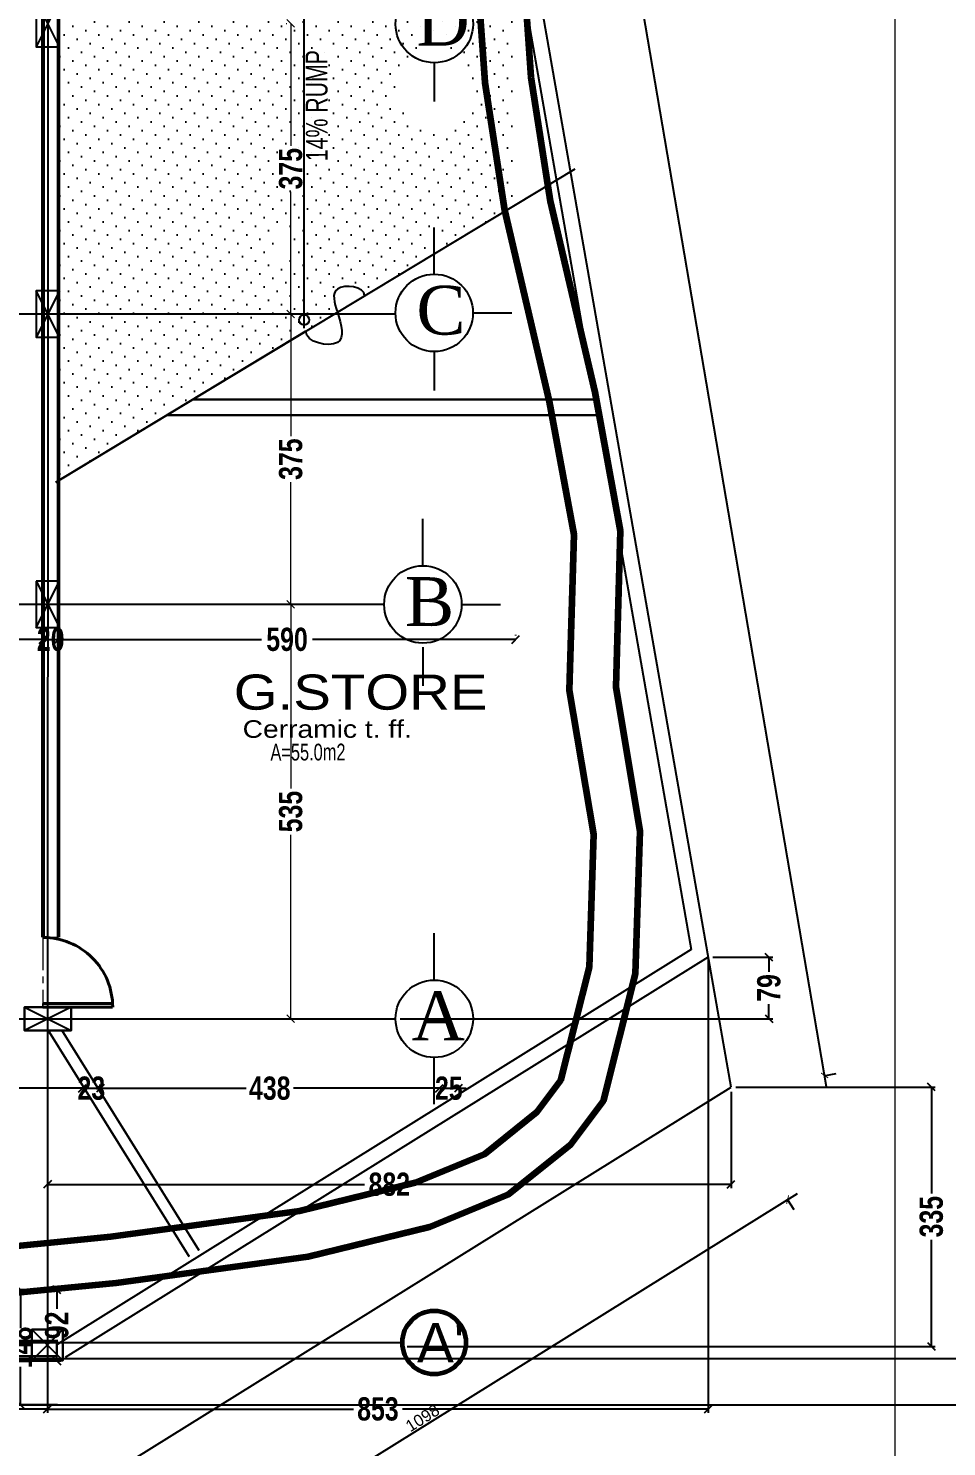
# Model space of a CAD drawing. Extents: x 250879 to 348495, y -51522 to -9360.
# Drawn here: x 337996 to 339181, y -46093 to -44262 of the extents above; entities that cross this region are included whole.
import ezdxf

# ---------------------------------------------------------------- set-up
doc = ezdxf.new("R2010")
doc.units = 0
doc.linetypes.add('CENTER', pattern=[50.8, 31.75, -6.35, 6.35, -6.35])
doc.layers.get('0').update_dxf_attribs({"linetype": 'CONTINUOUS'})
doc.layers.get('DEFPOINTS').update_dxf_attribs({"color": 9, "linetype": 'CONTINUOUS'})
for name, color, linetype, lineweight in [('A-Axis', 1, 'CENTER', 9), ('A-Door', 5, 'CONTINUOUS', 15), ('A-text finishing', 6, 'CONTINUOUS', 13), ('A-text function', 30, 'CONTINUOUS', 20), ('excavation border', 5, 'CONTINUOUS', 30), ('midium elevation', 4, 'CONTINUOUS', 60), ('SECTION-ar', 131, 'CONTINUOUS', 40), ('VIS', 8, 'CONTINUOUS', 18)]:
    doc.layers.add(name, color=color, linetype=linetype, lineweight=lineweight)
for name, color, linetype in [('AXIS', 1, 'CONTINUOUS'), ('COLUMN', 5, 'CONTINUOUS'), ('FURNITURE', 4, 'CONTINUOUS'), ('TEXT', 3, 'CONTINUOUS'), ('WALL', 7, 'CONTINUOUS')]:
    doc.layers.add(name, color=color, linetype=linetype)
doc.styles.add('ARIAL', font='BOD_CR.TTF', dxfattribs={"width": 1.2})
doc.styles.add('CITYBLUEPRINT', font='cityb___.ttf', dxfattribs={"width": 0.8})
doc.styles.get("Standard").update_dxf_attribs({"font": 'sanss___.ttf', "height": 15})
doc.styles.add('style2', font='romantic.ttf', dxfattribs={"height": 50})
doc.dimstyles.new('50', dxfattribs={"dimtxt": 30, "dimasz": 10, "dimexe": 5, "dimexo": 6, "dimgap": 5, "dimtad": 0, "dimdec": 0, "dimdsep": 46, "dimtxsty": 'CITYBLUEPRINT', "dimblk1": 'OBLIQUE', "dimblk2": 'OBLIQUE', "dimsah": 1, "dimcen": 0.05, "dimdle": 0.03, "dimclrd": 24, "dimclre": 22, "dimclrt": 30, "dimadec": 0, "dimazin": 0, "dimtfac": 1, "dimtdec": 0, "dimtix": 1, "dimtmove": 0, "dimatfit": 3, "dimldrblk": 'OBLIQUE', "dimfxl": 1, "dimtolj": 1, "dimtzin": 0, "dimarcsym": 0})
doc.dimstyles.new('STANDARD$0', dxfattribs={"dimscale": 0, "dimtxt": 12, "dimasz": 8, "dimexe": 15, "dimexo": 0.0625, "dimgap": 2, "dimtad": 1, "dimdec": 0, "dimzin": 0, "dimdsep": 46, "dimtxsty": 'Standard', "dimblk1": 'ARCHTICK', "dimblk2": 'ARCHTICK', "dimsah": 1, "dimcen": 0.09, "dimdle": 15, "dimclrd": 3, "dimclre": 3, "dimclrt": 3, "dimazin": 0, "dimtfac": 1, "dimtdec": 0, "dimtofl": 0, "dimtmove": 1, "dimatfit": 3, "dimldrblk": 'ARCHTICK', "dimfxl": 1.0455, "dimfxlon": 1, "dimtolj": 1, "dimtzin": 0, "dimarcsym": 0})

# ---------------------------------------------------------------- blocks, each defined once
blk = doc.blocks.new('_ARCHTICK')
at = {"color": 0, "linetype": 'ByBlock', "const_width": 0.15}
blk.add_lwpolyline([(-0.5, -0.5), (0.5, 0.5)], dxfattribs=at)
blk = doc.blocks.new('*D2174')
at = {"layer": 'DEFPOINTS', "color": 0, "linetype": 'Continuous', "transparency": 16777216}
for p in [(338489.2, -42483.6), (338355.8, -42506.4), (338889.9, -45637)]:
    blk.add_point(p, dxfattribs=at)
at = {"layer": 'WALL', "color": 3, "linetype": 'Continuous', "lineweight": -2, "transparency": 16777216}
for p, q in [((339025.8, -45629), (338486.7, -42468.8)), ((338488.2, -42483.8), (338504, -42481.1)), ((339022.3, -45614.4), (339038.1, -45611.7))]:
    blk.add_line(p, q, dxfattribs=at)
at = {"layer": 'WALL', "color": 3, "linetype": 'Continuous', "lineweight": -2, "transparency": 16777216, "xscale": 8, "yscale": 8, "zscale": 8}
for p, rotation in [((338489.2, -42483.6), 99.68081920432033), ((339023.3, -45614.2), 279.6808192043203)]:
    blk.add_blockref('_ARCHTICK', p, dxfattribs=dict(at, rotation=rotation))
at = {"layer": 'WALL', "color": 3, "linetype": 'Continuous', "transparency": 16777216, "insert": (338765.9, -44047.3), "char_height": 15, "attachment_point": 5, "rotation": 279.6808}
blk.add_mtext('\\A1;3176', dxfattribs=at)
blk = doc.blocks.new('*D2178')
at = {"layer": 'DEFPOINTS', "color": 0, "linetype": 'Continuous', "transparency": 16777216}
for p in [(338889.9, -45637), (338975.5, -45774.4), (337957.8, -46217.4)]:
    blk.add_point(p, dxfattribs=at)
at = {"layer": 'WALL', "color": 3, "linetype": 'Continuous', "lineweight": -2, "transparency": 16777216}
for p, q in [((338030.7, -46362.8), (338988.2, -45766.5)), ((338974.9, -45773.6), (338983.4, -45787.2)), ((338042.9, -46354), (338051.4, -46367.6))]:
    blk.add_line(p, q, dxfattribs=at)
at = {"layer": 'WALL', "color": 3, "linetype": 'Continuous', "lineweight": -2, "transparency": 16777216, "xscale": 8, "yscale": 8, "zscale": 8}
for p, rotation in [((338975.5, -45774.4), 31.91311431411651), ((338043.4, -46354.9), 211.9131143141165)]:
    blk.add_blockref('_ARCHTICK', p, dxfattribs=dict(at, rotation=rotation))
at = {"layer": 'WALL', "color": 3, "linetype": 'Continuous', "transparency": 16777216, "insert": (338504.3, -46056.4), "char_height": 15, "attachment_point": 5, "rotation": 31.9131}
blk.add_mtext('\\A1;1098', dxfattribs=at)
blk = doc.blocks.new('COLUMN')
at = {"layer": 'AXIS'}
for p, q in [((236924.7, -9644.3), (236984.7, -9674.3)), ((236984.7, -9644.3), (236924.7, -9674.3))]:
    blk.add_line(p, q, dxfattribs=at)
at = {"layer": 'COLUMN'}
blk.add_lwpolyline([(236924.7, -9644.3), (236984.7, -9644.3), (236984.7, -9674.3), (236924.7, -9674.3)], close=True, dxfattribs=at)
blk = doc.blocks.new('_Oblique')
at = {"color": 0, "lineweight": -2}
blk.add_line((-0.5, -0.5), (0.5, 0.5), dxfattribs=at)
blk = doc.blocks.new('*D2169')
at = {"layer": 'DEFPOINTS', "color": 0, "linetype": 'Continuous', "lineweight": 5, "transparency": 16777216}
for p in [(329436.7, -12603.7), (329436.7, -12978.7), (329436.7, -12978.7)]:
    blk.add_point(p, dxfattribs=at)
at = {"layer": 'VIS', "color": 22, "linetype": 'Continuous', "lineweight": -2, "transparency": 16777216}
for p, q in [((329430.7, -12603.7), (329431.7, -12603.7)), ((329430.7, -12978.7), (329431.7, -12978.7))]:
    blk.add_line(p, q, dxfattribs=at)
at = {"layer": 'VIS', "color": 24, "linetype": 'Continuous', "lineweight": -2, "transparency": 16777216}
for p, q in [((329436.7, -12603.6), (329436.7, -12761.5)), ((329436.7, -12978.7), (329436.7, -12820.9))]:
    blk.add_line(p, q, dxfattribs=at)
at = {"layer": 'VIS', "color": 24, "linetype": 'Continuous', "lineweight": -2, "transparency": 16777216, "xscale": 10, "yscale": 10, "zscale": 10}
for p, rotation in [((329436.7, -12603.7), 90), ((329436.7, -12978.7), 270)]:
    blk.add_blockref('_Oblique', p, dxfattribs=dict(at, rotation=rotation))
at = {"layer": 'VIS', "color": 30, "linetype": 'Continuous', "lineweight": 5, "transparency": 16777216, "insert": (329436.7, -12791.2), "char_height": 30, "attachment_point": 5, "rotation": 90, "style": 'CITYBLUEPRINT'}
blk.add_mtext('\\A1;375', dxfattribs=at)
blk = doc.blocks.new('*D2170')
at = {"layer": 'DEFPOINTS', "color": 0, "linetype": 'Continuous', "lineweight": 5, "transparency": 16777216}
for p in [(329436.7, -12978.7), (329436.7, -13353.7), (329436.7, -13353.7)]:
    blk.add_point(p, dxfattribs=at)
at = {"layer": 'VIS', "color": 22, "linetype": 'Continuous', "lineweight": -2, "transparency": 16777216}
for p, q in [((329430.7, -12978.7), (329431.7, -12978.7)), ((329442.7, -13353.7), (329441.7, -13353.7))]:
    blk.add_line(p, q, dxfattribs=at)
at = {"layer": 'VIS', "color": 24, "linetype": 'Continuous', "lineweight": -2, "transparency": 16777216}
for p, q in [((329436.7, -12978.6), (329436.7, -13136.5)), ((329436.7, -13353.7), (329436.7, -13195.9))]:
    blk.add_line(p, q, dxfattribs=at)
at = {"layer": 'VIS', "color": 24, "linetype": 'Continuous', "lineweight": -2, "transparency": 16777216, "xscale": 10, "yscale": 10, "zscale": 10}
for p, rotation in [((329436.7, -12978.7), 90), ((329436.7, -13353.7), 270)]:
    blk.add_blockref('_Oblique', p, dxfattribs=dict(at, rotation=rotation))
at = {"layer": 'VIS', "color": 30, "linetype": 'Continuous', "lineweight": 5, "transparency": 16777216, "insert": (329436.7, -13166.2), "char_height": 30, "attachment_point": 5, "rotation": 90, "style": 'CITYBLUEPRINT'}
blk.add_mtext('\\A1;375', dxfattribs=at)
blk = doc.blocks.new('*D2171')
at = {"layer": 'DEFPOINTS', "color": 0, "linetype": 'Continuous', "lineweight": 5, "transparency": 16777216}
for p in [(329436.7, -13353.7), (329436.7, -13888.5), (329436.7, -13888.5)]:
    blk.add_point(p, dxfattribs=at)
at = {"layer": 'VIS', "color": 24, "linetype": 'Continuous', "lineweight": -2, "transparency": 16777216}
for p, q in [((329436.7, -13353.7), (329436.7, -13591.2)), ((329436.7, -13888.6), (329436.7, -13651.1))]:
    blk.add_line(p, q, dxfattribs=at)
at = {"layer": 'VIS', "color": 22, "linetype": 'Continuous', "lineweight": -2, "transparency": 16777216}
for p, q in [((329442.7, -13353.7), (329441.7, -13353.7)), ((329442.7, -13888.5), (329441.7, -13888.5))]:
    blk.add_line(p, q, dxfattribs=at)
at = {"layer": 'VIS', "color": 24, "linetype": 'Continuous', "lineweight": -2, "transparency": 16777216, "xscale": 10, "yscale": 10, "zscale": 10}
for p, rotation in [((329436.7, -13353.7), 90), ((329436.7, -13888.5), 270)]:
    blk.add_blockref('_Oblique', p, dxfattribs=dict(at, rotation=rotation))
at = {"layer": 'VIS', "color": 30, "linetype": 'Continuous', "lineweight": 5, "transparency": 16777216, "insert": (329436.7, -13621.1), "char_height": 30, "attachment_point": 5, "rotation": 90, "style": 'CITYBLUEPRINT'}
blk.add_mtext('\\A1;535', dxfattribs=at)
blk = doc.blocks.new('D70')
at = {"layer": 'A-Axis'}
blk.add_line((307725.1, -30884.8), (307725.1, -30817.1), dxfattribs=at)
at = {"layer": 'A-Door'}
for p, q in [((307725.1, -30817.1), (307725.1, -30820.5)), ((307792.7, -30817.1), (307792.7, -30820.5))]:
    blk.add_line(p, q, dxfattribs=at)
at = {"layer": 'SECTION-ar', "ltscale": 20}
for p, q in [((307725.1, -30817.1), (307792.7, -30817.1)), ((307792.7, -30820.5), (307725.1, -30820.5))]:
    blk.add_line(p, q, dxfattribs=at)
at = {"layer": 'SECTION-ar', "ltscale": 20, "extrusion": (0, 0, -1)}
blk.add_ellipse((307725.1, -30817.1), major_axis=(-47.9, 47.9), ratio=1, start_param=2.356194, end_param=3.926991, dxfattribs=at)
blk = doc.blocks.new('*D2211')
at = {"layer": 'DEFPOINTS', "color": 0, "linetype": 'Continuous', "transparency": 16777216}
for p in [(337563.9, -45630.7), (338065.3, -45626.8), (338065.3, -45630.7)]:
    blk.add_point(p, dxfattribs=at)
at = {"layer": 'VIS', "color": 22, "linetype": 'Continuous', "lineweight": -2, "transparency": 16777216}
for p, q in [((337563.9, -45624.7), (337563.9, -45625.7)), ((338065.3, -45632.8), (338065.3, -45635.7))]:
    blk.add_line(p, q, dxfattribs=at)
at = {"layer": 'VIS', "color": 24, "linetype": 'Continuous', "lineweight": -2, "transparency": 16777216}
for p, q in [((337563.8, -45630.7), (337788.4, -45630.7)), ((338065.3, -45630.7), (337840.8, -45630.7))]:
    blk.add_line(p, q, dxfattribs=at)
at = {"layer": 'VIS', "color": 24, "linetype": 'Continuous', "lineweight": -2, "transparency": 16777216, "xscale": 10, "yscale": 10, "zscale": 10, "rotation": 180}
blk.add_blockref('_Oblique', (337563.9, -45630.7), dxfattribs=at)
at = {"layer": 'VIS', "color": 24, "linetype": 'Continuous', "lineweight": -2, "transparency": 16777216, "xscale": 10, "yscale": 10, "zscale": 10}
blk.add_blockref('_Oblique', (338065.3, -45630.7), dxfattribs=at)
at = {"layer": 'VIS', "color": 30, "linetype": 'Continuous', "lineweight": 5, "transparency": 16777216, "insert": (337814.6, -45630.7), "char_height": 30, "attachment_point": 5, "style": 'CITYBLUEPRINT'}
blk.add_mtext('\\A1;501', dxfattribs=at)
blk = doc.blocks.new('*D2212')
at = {"layer": 'DEFPOINTS', "color": 0, "linetype": 'Continuous', "transparency": 16777216}
for p in [(338065.3, -45626.8), (338088.3, -45630.7), (338088.3, -45635.4)]:
    blk.add_point(p, dxfattribs=at)
at = {"layer": 'VIS', "color": 24, "linetype": 'Continuous', "lineweight": -2, "transparency": 16777216}
for p, q in [((338065.3, -45630.7), (338055.3, -45630.7)), ((338065.3, -45630.7), (338088.3, -45630.7)), ((338088.3, -45630.7), (338098.3, -45630.7))]:
    blk.add_line(p, q, dxfattribs=at)
at = {"layer": 'VIS', "color": 22, "linetype": 'Continuous', "lineweight": -2, "transparency": 16777216}
for p, q in [((338065.3, -45632.8), (338065.3, -45635.7)), ((338088.3, -45629.4), (338088.3, -45625.7))]:
    blk.add_line(p, q, dxfattribs=at)
at = {"layer": 'VIS', "color": 24, "linetype": 'Continuous', "lineweight": -2, "transparency": 16777216, "xscale": 10, "yscale": 10, "zscale": 10}
blk.add_blockref('_Oblique', (338065.3, -45630.7), dxfattribs=at)
at = {"layer": 'VIS', "color": 24, "linetype": 'Continuous', "lineweight": -2, "transparency": 16777216, "xscale": 10, "yscale": 10, "zscale": 10, "rotation": 180}
blk.add_blockref('_Oblique', (338088.3, -45630.7), dxfattribs=at)
at = {"layer": 'VIS', "color": 30, "linetype": 'Continuous', "lineweight": 5, "transparency": 16777216, "insert": (338076.8, -45630.7), "char_height": 30, "attachment_point": 5, "style": 'CITYBLUEPRINT'}
blk.add_mtext('\\A1;23', dxfattribs=at)
blk = doc.blocks.new('*D2213')
at = {"layer": 'DEFPOINTS', "color": 0, "linetype": 'Continuous', "transparency": 16777216}
for p in [(338088.3, -45635.4), (338525.9, -45629.4), (338525.9, -45630.7)]:
    blk.add_point(p, dxfattribs=at)
at = {"layer": 'VIS', "color": 22, "linetype": 'Continuous', "lineweight": -2, "transparency": 16777216}
for p, q in [((338088.3, -45629.4), (338088.3, -45625.7)), ((338525.9, -45635.4), (338525.9, -45635.7))]:
    blk.add_line(p, q, dxfattribs=at)
at = {"layer": 'VIS', "color": 24, "linetype": 'Continuous', "lineweight": -2, "transparency": 16777216}
for p, q in [((338088.3, -45630.7), (338276.5, -45630.7)), ((338525.9, -45630.7), (338337.7, -45630.7))]:
    blk.add_line(p, q, dxfattribs=at)
at = {"layer": 'VIS', "color": 24, "linetype": 'Continuous', "lineweight": -2, "transparency": 16777216, "xscale": 10, "yscale": 10, "zscale": 10, "rotation": 180}
blk.add_blockref('_Oblique', (338088.3, -45630.7), dxfattribs=at)
at = {"layer": 'VIS', "color": 24, "linetype": 'Continuous', "lineweight": -2, "transparency": 16777216, "xscale": 10, "yscale": 10, "zscale": 10}
blk.add_blockref('_Oblique', (338525.9, -45630.7), dxfattribs=at)
at = {"layer": 'VIS', "color": 30, "linetype": 'Continuous', "lineweight": 5, "transparency": 16777216, "insert": (338307.1, -45630.7), "char_height": 30, "attachment_point": 5, "style": 'CITYBLUEPRINT'}
blk.add_mtext('\\A1;438', dxfattribs=at)
blk = doc.blocks.new('*D2214')
at = {"layer": 'DEFPOINTS', "color": 0, "linetype": 'Continuous', "transparency": 16777216}
for p in [(338525.9, -45629.4), (338550.4, -45630.7), (338550.4, -45631.8)]:
    blk.add_point(p, dxfattribs=at)
at = {"layer": 'VIS', "color": 24, "linetype": 'Continuous', "lineweight": -2, "transparency": 16777216}
for p, q in [((338525.9, -45630.7), (338515.9, -45630.7)), ((338525.9, -45630.7), (338550.4, -45630.7)), ((338550.4, -45630.7), (338560.4, -45630.7))]:
    blk.add_line(p, q, dxfattribs=at)
at = {"layer": 'VIS', "color": 22, "linetype": 'Continuous', "lineweight": -2, "transparency": 16777216}
for p, q in [((338525.9, -45635.4), (338525.9, -45635.7)), ((338550.4, -45625.8), (338550.4, -45625.7))]:
    blk.add_line(p, q, dxfattribs=at)
at = {"layer": 'VIS', "color": 24, "linetype": 'Continuous', "lineweight": -2, "transparency": 16777216, "xscale": 10, "yscale": 10, "zscale": 10}
blk.add_blockref('_Oblique', (338525.9, -45630.7), dxfattribs=at)
at = {"layer": 'VIS', "color": 24, "linetype": 'Continuous', "lineweight": -2, "transparency": 16777216, "xscale": 10, "yscale": 10, "zscale": 10, "rotation": 180}
blk.add_blockref('_Oblique', (338550.4, -45630.7), dxfattribs=at)
at = {"layer": 'VIS', "color": 30, "linetype": 'Continuous', "lineweight": 5, "transparency": 16777216, "insert": (338538.2, -45630.7), "char_height": 30, "attachment_point": 5, "style": 'CITYBLUEPRINT'}
blk.add_mtext('\\A1;25', dxfattribs=at)
blk = doc.blocks.new('*D2216')
at = {"layer": 'DEFPOINTS', "color": 0, "linetype": 'Continuous', "transparency": 16777216}
for p in [(336303.7, -45053.4), (338014.4, -45051.3), (338014.4, -45051.3)]:
    blk.add_point(p, dxfattribs=at)
at = {"layer": 'VIS', "color": 24, "linetype": 'Continuous', "lineweight": -2, "transparency": 16777216}
for p, q in [((336303.6, -45051.3), (337137.9, -45051.3)), ((338014.4, -45051.3), (337180.1, -45051.3))]:
    blk.add_line(p, q, dxfattribs=at)
at = {"layer": 'VIS', "color": 22, "linetype": 'Continuous', "lineweight": -2, "transparency": 16777216}
for p, q in [((336303.7, -45047.4), (336303.7, -45046.3)), ((338014.4, -45045.3), (338014.4, -45046.3))]:
    blk.add_line(p, q, dxfattribs=at)
at = {"layer": 'VIS', "color": 24, "linetype": 'Continuous', "lineweight": -2, "transparency": 16777216, "xscale": 10, "yscale": 10, "zscale": 10, "rotation": 180}
blk.add_blockref('_Oblique', (336303.7, -45051.3), dxfattribs=at)
at = {"layer": 'VIS', "color": 24, "linetype": 'Continuous', "lineweight": -2, "transparency": 16777216, "xscale": 10, "yscale": 10, "zscale": 10}
blk.add_blockref('_Oblique', (338014.4, -45051.3), dxfattribs=at)
at = {"layer": 'VIS', "color": 30, "linetype": 'Continuous', "lineweight": 5, "transparency": 16777216, "insert": (337159, -45051.3), "char_height": 30, "attachment_point": 5, "style": 'CITYBLUEPRINT'}
blk.add_mtext('\\A1;1711', dxfattribs=at)
blk = doc.blocks.new('*D2217')
at = {"layer": 'DEFPOINTS', "color": 0, "linetype": 'Continuous', "transparency": 16777216}
for p in [(338014.4, -45051.3), (338034.4, -45051.3), (338034.4, -45051.3)]:
    blk.add_point(p, dxfattribs=at)
at = {"layer": 'VIS', "color": 24, "linetype": 'Continuous', "lineweight": -2, "transparency": 16777216}
for p, q in [((338014.4, -45051.3), (338004.4, -45051.3)), ((338014.4, -45051.3), (338034.4, -45051.3)), ((338034.4, -45051.3), (338044.4, -45051.3))]:
    blk.add_line(p, q, dxfattribs=at)
at = {"layer": 'VIS', "color": 22, "linetype": 'Continuous', "lineweight": -2, "transparency": 16777216}
for p, q in [((338014.4, -45045.3), (338014.4, -45046.3)), ((338034.4, -45045.3), (338034.4, -45046.3))]:
    blk.add_line(p, q, dxfattribs=at)
at = {"layer": 'VIS', "color": 24, "linetype": 'Continuous', "lineweight": -2, "transparency": 16777216, "xscale": 10, "yscale": 10, "zscale": 10}
blk.add_blockref('_Oblique', (338014.4, -45051.3), dxfattribs=at)
at = {"layer": 'VIS', "color": 24, "linetype": 'Continuous', "lineweight": -2, "transparency": 16777216, "xscale": 10, "yscale": 10, "zscale": 10, "rotation": 180}
blk.add_blockref('_Oblique', (338034.4, -45051.3), dxfattribs=at)
at = {"layer": 'VIS', "color": 30, "linetype": 'Continuous', "lineweight": 5, "transparency": 16777216, "insert": (338024.4, -45051.3), "char_height": 30, "attachment_point": 5, "style": 'CITYBLUEPRINT'}
blk.add_mtext('\\A1;20', dxfattribs=at)
blk = doc.blocks.new('*D2218')
at = {"layer": 'DEFPOINTS', "color": 0, "linetype": 'Continuous', "transparency": 16777216}
for p in [(338034.4, -45051.3), (338624.4, -45051.3), (338624.4, -45051.3)]:
    blk.add_point(p, dxfattribs=at)
at = {"layer": 'VIS', "color": 24, "linetype": 'Continuous', "lineweight": -2, "transparency": 16777216}
for p, q in [((338034.3, -45051.3), (338296.5, -45051.3)), ((338624.4, -45051.3), (338362.2, -45051.3))]:
    blk.add_line(p, q, dxfattribs=at)
at = {"layer": 'VIS', "color": 22, "linetype": 'Continuous', "lineweight": -2, "transparency": 16777216}
for p, q in [((338034.4, -45045.3), (338034.4, -45046.3)), ((338624.4, -45045.3), (338624.4, -45046.3))]:
    blk.add_line(p, q, dxfattribs=at)
at = {"layer": 'VIS', "color": 24, "linetype": 'Continuous', "lineweight": -2, "transparency": 16777216, "xscale": 10, "yscale": 10, "zscale": 10, "rotation": 180}
blk.add_blockref('_Oblique', (338034.4, -45051.3), dxfattribs=at)
at = {"layer": 'VIS', "color": 24, "linetype": 'Continuous', "lineweight": -2, "transparency": 16777216, "xscale": 10, "yscale": 10, "zscale": 10}
blk.add_blockref('_Oblique', (338624.4, -45051.3), dxfattribs=at)
at = {"layer": 'VIS', "color": 30, "linetype": 'Continuous', "lineweight": 5, "transparency": 16777216, "insert": (338329.4, -45051.3), "char_height": 30, "attachment_point": 5, "style": 'CITYBLUEPRINT'}
blk.add_mtext('\\A1;590', dxfattribs=at)
blk = doc.blocks.new('*D2256')
at = {"layer": 'DEFPOINTS', "color": 0, "linetype": 'Continuous', "transparency": 16777216}
for p in [(338020.2, -45541.1), (338902.5, -45629.1), (338902.5, -45754.7)]:
    blk.add_point(p, dxfattribs=at)
at = {"layer": 'VIS', "color": 22, "linetype": 'Continuous', "lineweight": -2, "transparency": 16777216}
for p, q in [((338020.2, -45547.1), (338020.2, -45759.7)), ((338902.5, -45635.1), (338902.5, -45759.7))]:
    blk.add_line(p, q, dxfattribs=at)
at = {"layer": 'VIS', "color": 24, "linetype": 'Continuous', "lineweight": -2, "transparency": 16777216}
for p, q in [((338020.2, -45754.7), (338429.4, -45754.7)), ((338902.5, -45754.7), (338493.3, -45754.7))]:
    blk.add_line(p, q, dxfattribs=at)
at = {"layer": 'VIS', "color": 24, "linetype": 'Continuous', "lineweight": -2, "transparency": 16777216, "xscale": 10, "yscale": 10, "zscale": 10, "rotation": 180}
blk.add_blockref('_Oblique', (338020.2, -45754.7), dxfattribs=at)
at = {"layer": 'VIS', "color": 24, "linetype": 'Continuous', "lineweight": -2, "transparency": 16777216, "xscale": 10, "yscale": 10, "zscale": 10}
blk.add_blockref('_Oblique', (338902.5, -45754.7), dxfattribs=at)
at = {"layer": 'VIS', "color": 30, "linetype": 'Continuous', "lineweight": 5, "transparency": 16777216, "insert": (338461.4, -45754.7), "char_height": 30, "attachment_point": 5, "style": 'CITYBLUEPRINT'}
blk.add_mtext('\\A1;882', dxfattribs=at)
blk = doc.blocks.new('*D2257')
at = {"layer": 'DEFPOINTS', "color": 0, "linetype": 'Continuous', "transparency": 16777216}
for p in [(338873.1, -45461.5), (338469.5, -45540.9), (338951.4, -45540.9)]:
    blk.add_point(p, dxfattribs=at)
at = {"layer": 'VIS', "color": 22, "linetype": 'Continuous', "lineweight": -2, "transparency": 16777216}
for p, q in [((338879.1, -45461.5), (338956.4, -45461.5)), ((338475.5, -45540.9), (338956.4, -45540.9))]:
    blk.add_line(p, q, dxfattribs=at)
at = {"layer": 'VIS', "color": 24, "linetype": 'Continuous', "lineweight": -2, "transparency": 16777216}
for p, q in [((338951.4, -45461.4), (338951.4, -45480.3)), ((338951.4, -45540.9), (338951.4, -45522))]:
    blk.add_line(p, q, dxfattribs=at)
at = {"layer": 'VIS', "color": 24, "linetype": 'Continuous', "lineweight": -2, "transparency": 16777216, "xscale": 10, "yscale": 10, "zscale": 10}
for p, rotation in [((338951.4, -45461.5), 90), ((338951.4, -45540.9), 270)]:
    blk.add_blockref('_Oblique', p, dxfattribs=dict(at, rotation=rotation))
at = {"layer": 'VIS', "color": 30, "linetype": 'Continuous', "lineweight": 5, "transparency": 16777216, "insert": (338951.4, -45501.2), "char_height": 30, "attachment_point": 5, "rotation": 90, "style": 'CITYBLUEPRINT'}
blk.add_mtext('\\A1;79', dxfattribs=at)
blk = doc.blocks.new('*D2260')
at = {"layer": 'DEFPOINTS', "color": 0, "linetype": 'Continuous', "transparency": 16777216}
for p in [(338020.2, -45962.1), (337568.2, -45978.4), (338020.2, -46044.8)]:
    blk.add_point(p, dxfattribs=at)
at = {"layer": 'VIS', "color": 22, "linetype": 'Continuous', "lineweight": -2, "transparency": 16777216}
for p, q in [((338020.2, -45968.1), (338020.2, -46049.8)), ((337568.2, -45984.4), (337568.2, -46049.8))]:
    blk.add_line(p, q, dxfattribs=at)
at = {"layer": 'VIS', "color": 24, "linetype": 'Continuous', "lineweight": -2, "transparency": 16777216}
for p, q in [((337568.2, -46044.8), (337763.3, -46044.8)), ((338020.2, -46044.8), (337825.1, -46044.8))]:
    blk.add_line(p, q, dxfattribs=at)
at = {"layer": 'VIS', "color": 24, "linetype": 'Continuous', "lineweight": -2, "transparency": 16777216, "xscale": 10, "yscale": 10, "zscale": 10, "rotation": 180}
blk.add_blockref('_Oblique', (337568.2, -46044.8), dxfattribs=at)
at = {"layer": 'VIS', "color": 24, "linetype": 'Continuous', "lineweight": -2, "transparency": 16777216, "xscale": 10, "yscale": 10, "zscale": 10}
blk.add_blockref('_Oblique', (338020.2, -46044.8), dxfattribs=at)
at = {"layer": 'VIS', "color": 30, "linetype": 'Continuous', "lineweight": 5, "transparency": 16777216, "insert": (337794.2, -46044.8), "char_height": 30, "attachment_point": 5, "style": 'CITYBLUEPRINT'}
blk.add_mtext('\\A1;452', dxfattribs=at)
blk = doc.blocks.new('*D2261')
at = {"layer": 'DEFPOINTS', "color": 0, "linetype": 'Continuous', "transparency": 16777216}
for p in [(338873.1, -45455.5), (338020.2, -45962.1), (338873.1, -46044.8)]:
    blk.add_point(p, dxfattribs=at)
at = {"layer": 'VIS', "color": 22, "linetype": 'Continuous', "lineweight": -2, "transparency": 16777216}
for p, q in [((338873.1, -45461.5), (338873.1, -46049.8)), ((338020.2, -45968.1), (338020.2, -46049.8))]:
    blk.add_line(p, q, dxfattribs=at)
at = {"layer": 'VIS', "color": 24, "linetype": 'Continuous', "lineweight": -2, "transparency": 16777216}
for p, q in [((338020.2, -46044.8), (338415, -46044.8)), ((338873.2, -46044.8), (338478.3, -46044.8))]:
    blk.add_line(p, q, dxfattribs=at)
at = {"layer": 'VIS', "color": 24, "linetype": 'Continuous', "lineweight": -2, "transparency": 16777216, "xscale": 10, "yscale": 10, "zscale": 10, "rotation": 180}
blk.add_blockref('_Oblique', (338020.2, -46044.8), dxfattribs=at)
at = {"layer": 'VIS', "color": 24, "linetype": 'Continuous', "lineweight": -2, "transparency": 16777216, "xscale": 10, "yscale": 10, "zscale": 10}
blk.add_blockref('_Oblique', (338873.1, -46044.8), dxfattribs=at)
at = {"layer": 'VIS', "color": 30, "linetype": 'Continuous', "lineweight": 5, "transparency": 16777216, "insert": (338446.7, -46044.8), "char_height": 30, "attachment_point": 5, "style": 'CITYBLUEPRINT'}
blk.add_mtext('\\A1;853', dxfattribs=at)
blk = doc.blocks.new('*D2263')
at = {"layer": 'DEFPOINTS', "color": 0, "linetype": 'Continuous', "transparency": 16777216}
for p in [(338902.5, -45629.1), (339161.1, -45629.1), (338478.6, -45963.8)]:
    blk.add_point(p, dxfattribs=at)
at = {"layer": 'VIS', "color": 22, "linetype": 'Continuous', "lineweight": -2, "transparency": 16777216}
for p, q in [((338908.5, -45629.1), (339166.1, -45629.1)), ((338484.6, -45963.8), (339166.1, -45963.8))]:
    blk.add_line(p, q, dxfattribs=at)
at = {"layer": 'VIS', "color": 24, "linetype": 'Continuous', "lineweight": -2, "transparency": 16777216}
for p, q in [((339161.1, -45629.1), (339161.1, -45766.5)), ((339161.1, -45963.8), (339161.1, -45826.4))]:
    blk.add_line(p, q, dxfattribs=at)
at = {"layer": 'VIS', "color": 24, "linetype": 'Continuous', "lineweight": -2, "transparency": 16777216, "xscale": 10, "yscale": 10, "zscale": 10}
for p, rotation in [((339161.1, -45629.1), 90), ((339161.1, -45963.8), 270)]:
    blk.add_blockref('_Oblique', p, dxfattribs=dict(at, rotation=rotation))
at = {"layer": 'VIS', "color": 30, "linetype": 'Continuous', "lineweight": 5, "transparency": 16777216, "insert": (339161.1, -45796.4), "char_height": 30, "attachment_point": 5, "rotation": 90, "style": 'CITYBLUEPRINT'}
blk.add_mtext('\\A1;335', dxfattribs=at)
blk = doc.blocks.new('*D2268')
at = {"layer": 'DEFPOINTS', "color": 0, "linetype": 'Continuous', "transparency": 16777216}
for p in [(338020.4, -45890.9), (338032.3, -45890.9), (338020.2, -45982.5)]:
    blk.add_point(p, dxfattribs=at)
at = {"layer": 'VIS', "color": 22, "linetype": 'Continuous', "lineweight": -2, "transparency": 16777216}
for p, q in [((338026.4, -45890.9), (338037.3, -45890.9)), ((338026.2, -45982.5), (338037.3, -45982.5))]:
    blk.add_line(p, q, dxfattribs=at)
at = {"layer": 'VIS', "color": 24, "linetype": 'Continuous', "lineweight": -2, "transparency": 16777216}
for p, q in [((338032.3, -45890.9), (338032.3, -45915.2)), ((338032.3, -45982.5), (338032.3, -45958.2))]:
    blk.add_line(p, q, dxfattribs=at)
at = {"layer": 'VIS', "color": 24, "linetype": 'Continuous', "lineweight": -2, "transparency": 16777216, "xscale": 10, "yscale": 10, "zscale": 10}
for p, rotation in [((338032.3, -45890.9), 90), ((338032.3, -45982.5), 270)]:
    blk.add_blockref('_Oblique', p, dxfattribs=dict(at, rotation=rotation))
at = {"layer": 'VIS', "color": 30, "linetype": 'Continuous', "lineweight": 5, "transparency": 16777216, "insert": (338032.3, -45936.7), "char_height": 30, "attachment_point": 5, "rotation": 90, "style": 'CITYBLUEPRINT'}
blk.add_mtext('\\A1;92', dxfattribs=at)
blk = doc.blocks.new('*D2279')
at = {"layer": 'DEFPOINTS', "color": 0, "linetype": 'Continuous', "transparency": 16777216}
for p in [(337985.4, -45890.9), (338020.2, -45890.9), (338039.1, -46039.4)]:
    blk.add_point(p, dxfattribs=at)
at = {"layer": 'WALL', "color": 22, "linetype": 'Continuous', "lineweight": -2, "transparency": 16777216}
for p, q in [((338014.2, -45890.9), (337980.4, -45890.9)), ((338033.1, -46039.4), (337980.4, -46039.4))]:
    blk.add_line(p, q, dxfattribs=at)
at = {"layer": 'WALL', "color": 24, "linetype": 'Continuous', "lineweight": -2, "transparency": 16777216}
for p, q in [((337985.4, -45890.9), (337985.4, -45940.2)), ((337985.4, -46039.5), (337985.4, -45990.2))]:
    blk.add_line(p, q, dxfattribs=at)
at = {"layer": 'WALL', "color": 24, "linetype": 'Continuous', "lineweight": -2, "transparency": 16777216, "xscale": 10, "yscale": 10, "zscale": 10}
for p, rotation in [((337985.4, -45890.9), 90), ((337985.4, -46039.4), 270)]:
    blk.add_blockref('_Oblique', p, dxfattribs=dict(at, rotation=rotation))
at = {"layer": 'WALL', "color": 30, "linetype": 'Continuous', "transparency": 16777216, "insert": (337985.4, -45965.2), "char_height": 30, "attachment_point": 5, "rotation": 90, "style": 'CITYBLUEPRINT'}
blk.add_mtext('\\A1;148', dxfattribs=at)
blk = doc.blocks.new('cbcb')
at = {"layer": 'AXIS'}
for p, q in [((329123.2, -10741.8), (329122.7, -14326.1)), ((329622, -12654.5), (329622, -12704.5)), ((329621.9, -12927.4), (329621.9, -12867)), ((327226.6, -12978.7), (329572, -12978.7)), ((329671.9, -12977.4), (329721.9, -12977.4)), ((329621.9, -13027.4), (329621.9, -13077.4)), ((329607.3, -13303.7), (329607.3, -13243.3)), ((329557.3, -13353.7), (327215.7, -13353.7)), ((329657.3, -13353.7), (329707.3, -13353.7)), ((329607.3, -13408.7), (329607.3, -13458.7)), ((329622, -13838.6), (329622, -13778.2)), ((327235.1, -13888.5), (329572, -13888.5)), ((329672, -13888.6), (329722, -13888.6)), ((329622, -13999), (329622, -13938.6))]:
    blk.add_line(p, q, dxfattribs=at)
for centre in [(329622, -12604.5), (329621.9, -12977.4), (329607.3, -13353.7), (329622, -13888.6)]:
    blk.add_circle(centre, 50, dxfattribs=at)
at = {"layer": 'WALL', "linetype": 'Continuous', "xscale": -1}
for p, rotation in [((338782.5, -249558.4), 270), ((338782.5, -249933.4), 270), ((319464, 223601), 90)]:
    blk.add_blockref('COLUMN', p, dxfattribs=dict(at, rotation=rotation))
at = {"layer": 'WALL', "linetype": 'Continuous'}
blk.add_blockref('COLUMN', (92168.5, -4229.3), dxfattribs=at)
at = {"layer": 'WALL', "linetype": 'Continuous', "xscale": -1}
blk.add_blockref('COLUMN', (566077.9, -4229.3), dxfattribs=at)
at = {"layer": 'TEXT', "char_height": 63, "width": 240.461, "attachment_point": 1, "style": 'style2'}
for s, insert in [('D', (329598.9, -12569.3)), ('C', (329598.9, -12942.3)), ('B', (329584.2, -13318.5)), ('A', (329592.7, -13853.4))]:
    blk.add_mtext(s, dxfattribs=dict(at, insert=insert))
at = {"layer": 'VIS', "linetype": 'Continuous', "lineweight": 5}
for base, p1, p2, picture, middle in [((329436.7, -12978.7), (329436.7, -12603.7), (329436.7, -12978.7), '*D2169', (329436.7, -12791.2)), ((329436.7, -13353.7), (329436.7, -12978.7), (329436.7, -13353.7), '*D2170', (329436.7, -13166.2)), ((329436.7, -13888.5), (329436.7, -13353.7), (329436.7, -13888.5), '*D2171', (329436.7, -13621.1))]:
    dim = blk.add_linear_dim(base=base, p1=p1, p2=p2, angle=90, dimstyle='50', override={"dimtmove": 1}, dxfattribs=at)
    dim.commit()
    dim.dimension.update_dxf_attribs({"geometry": picture, "text_midpoint": middle})

msp = doc.modelspace()

# ---------------------------------------------------------------- hatches: boundary and pattern name
at = {"layer": 'FURNITURE', "ltscale": 3}
h = msp.add_hatch(dxfattribs=at)
h.set_pattern_fill('DOTS', color=256, scale=10, angle=45, style=0)
h.set_pattern_definition([(45, (28806.458, -22448.721), (-5.6126601, 16.8379802), [0, -15.875])])
edge = h.paths.add_edge_path()
edge.add_line((338587.91814, -43941.61107), (338569.77013, -43941.61107))
edge.add_arc((338519.77013, -43941.61107), 50, 179.93463654, 359.99999997, ccw=False)
edge.add_line((338469.77016, -43941.55403), (338351.60687, -43941.55403))
edge.add_line((338351.60687, -43941.55403), (338400.16467, -44024.0713))
edge.add_line((338400.16467, -44024.0713), (338351.52889, -44024.0713))
edge.add_line((338351.52889, -44024.0713), (338351.52889, -44141.63632))
edge.add_line((338351.52889, -44141.63632), (338623.17215, -44141.63632))
edge.add_line((338623.17215, -44141.63632), (338587.91814, -43941.61107))
edge = h.paths.add_edge_path()
edge.add_line((338351.52889, -44024.0713), (338302.89312, -44024.0713))
edge.add_line((338302.89312, -44024.0713), (338351.45092, -43941.55403))
edge.add_line((338351.45092, -43941.55403), (338047.49602, -43873.03635))
edge.add_arc((338031.14203, -43988.49326), 116.6094, -13.86352402, 81.93792536, ccw=False)
edge.add_arc((338012.72001, -44037.97254), 133.38496, -41.99410377, 9.29259037, ccw=False)
edge.add_line((338111.85354, -44127.21429), (338351.52889, -44141.63632))
edge.add_line((338351.52889, -44141.63632), (338351.52889, -44024.0713))
edge = h.paths.add_edge_path()
edge.add_line((338351.52889, -44141.63632), (338111.85354, -44127.21429))
edge.add_arc((338014.31462, -44011.94742), 150.99766, 279.94972507, 310.23792514, ccw=False)
edge.add_line((338040.40459, -44160.67404), (338034.35451, -44326.38944))
edge.add_line((338034.35451, -44326.38944), (338039.35451, -44326.38944))
edge.add_line((338039.35451, -44326.38944), (338039.35451, -44341.38944))
edge.add_line((338039.35451, -44341.38944), (338351.52889, -44341.38944))
edge.add_line((338351.52889, -44341.38944), (338351.52889, -44141.63632))
edge = h.paths.add_edge_path()
edge.add_spline(control_points=[(338353.62294, -44653.32972), (338353.62294, -44653.40983), (338353.62385, -44653.4897), (338353.62567, -44653.56934)], knot_values=[148.311472602, 148.311472602, 148.311472602, 148.311472602, 148.5517962263, 148.5517962263, 148.5517962263, 148.5517962263], degree=3, periodic=0)
edge.add_line((338353.62567, -44653.56934), (338394.40974, -44628.94524))
edge.add_spline(control_points=[(338394.40974, -44628.94524), (338394.39133, -44628.88536), (338390.55789, -44616.41815), (338382.17608, -44589.74891), (338429.50406, -44595.50179), (338429.50406, -44607.56791)], knot_values=[0, 0, 0, 0, 0.1440330011, 29.992197968, 66.1905518095, 66.1905518095, 66.1905518095, 66.1905518095], degree=3, periodic=0)
edge.add_line((338429.57843, -44607.71153), (338624.35451, -44490.11208))
edge.add_line((338624.35451, -44490.11208), (338624.35451, -44148.34479))
edge.add_line((338624.35451, -44148.34479), (338623.17215, -44141.63632))
edge.add_line((338623.17215, -44141.63632), (338351.52889, -44141.63632))
edge.add_line((338351.52889, -44141.63632), (338351.52889, -44341.38944))
edge.add_line((338351.52889, -44341.38944), (338469.77062, -44341.38944))
edge.add_arc((338519.77013, -44341.61107), 50, 0, 179.74603373, ccw=False)
edge.add_arc((338519.77013, -44341.61107), 50, 179.93463654, 359.99999997, ccw=False)
edge.add_line((338469.77016, -44341.55403), (338351.52889, -44341.55403))
edge.add_line((338351.52889, -44341.55403), (338351.52889, -44632.31174))
edge.add_arc((338351.52889, -44638.86428), 6.55254, 0, 90, ccw=False)
edge.add_arc((338351.52889, -44638.86428), 6.55254, -180, 0, ccw=False)
edge.add_arc((338351.52889, -44638.86428), 6.55254, 90, 180, ccw=False)
edge.add_line((338351.52889, -44632.31174), (338351.52889, -44341.55403))
edge.add_line((338351.52889, -44341.55403), (338039.35451, -44341.55403))
edge.add_line((338039.35451, -44341.55403), (338039.35451, -44356.38944))
edge.add_line((338039.35451, -44356.38944), (338034.35451, -44356.38944))
edge.add_line((338034.35451, -44356.38944), (338034.35451, -44726.38944))
edge.add_line((338034.35451, -44726.38944), (338039.35451, -44726.38944))
edge.add_line((338039.35451, -44726.38944), (338039.35451, -44741.38944))
edge.add_line((338039.35451, -44741.38944), (338207.95276, -44741.38944))
edge.add_line((338207.95276, -44741.38944), (338353.62294, -44653.32972))
h.paths.add_polyline_path([(338207.6805, -44741.55403), (338039.35451, -44741.55403), (338039.35451, -44756.38944), (338034.35451, -44756.38944), (338034.35451, -44846.33209)])
h.paths.add_polyline_path([(338312.96695, -44161.67234), (338312.96695, -44121.43572), (338335.91962, -44121.43572), (338335.91962, -44161.67234)])
h.paths.add_polyline_path([(338312.96695, -44561.67234), (338312.96695, -44521.43572), (338335.91962, -44521.43572), (338335.91962, -44561.67234)], flags=16)

# ---------------------------------------------------------------- linework, layer by layer
at = {"layer": 'AXIS'}
for p, q in [((338569.77013, -44741.61107), (338619.77013, -44741.61107)), ((336131.96885, -45959.42534), (338478.33297, -45958.9107))]:
    msp.add_line(p, q, dxfattribs=at)
at = {"layer": 'AXIS', "ltscale": 3}
for p, q in [((338040.18762, -45982.07733), (338000.18762, -45942.07733)), ((338000.18762, -45982.07733), (338040.18762, -45942.07733))]:
    msp.add_line(p, q, dxfattribs=at)
at = {"layer": 'AXIS'}
msp.add_circle((338519.28639, -45958.90172), 40.95343, dxfattribs=at)
at = {"layer": 'COLUMN', "linetype": 'Continuous', "lineweight": 5}
msp.add_lwpolyline([(339114.11833, -41891.83563), (339114.11833, -47141.83563), (335426.61833, -47141.83563), (335426.61833, -41891.83563)], close=True, dxfattribs=at)
at = {"layer": 'COLUMN'}
for points in [[(338040.18762, -45982.07733), (338040.18762, -45942.07733), (338000.18762, -45942.07733), (338000.18762, -45982.07733), (338040.18762, -45982.07733)], [(338000.18762, -45982.07733), (338000.18762, -45942.07733), (338040.18762, -45942.07733), (338040.18762, -45982.07733), (338000.18762, -45982.07733)]]:
    msp.add_lwpolyline(points, dxfattribs=at)
at = {"layer": 'excavation border', "lineweight": 200}
for points in [[(338632.48543, -44157.76945), (338644.18743, -44325.50981), (338669.02007, -44485.61641), (338726.60234, -44731.95067), (338759.58051, -44911.0076), (338753.58409, -45112.50938), (338784.93315, -45298.57035), (338778.95463, -45482.7343), (338737.53235, -45647.10117), (338694.93913, -45704.04436), (338615.44955, -45767.98607), (338513.32415, -45810.10648), (338356.50892, -45848.41851), (338108.96676, -45882.22529), (337931.73673, -45899.64172), (337822.97973, -45990.15559), (337660.97814, -45982.62223), (337457.47734, -46007.49354), (337307.41813, -46037.28769)], [(338573.09503, -44168.59798), (338584.50885, -44332.20753), (338610.0775, -44497.05947), (338667.85294, -44744.22012), (338699.41727, -44915.60051), (338693.43457, -45116.64123), (338724.77003, -45302.62149), (338719.19574, -45474.33362), (338682.28812, -45620.78596), (338651.42992, -45662.0405), (338584.57953, -45715.8152), (338494.65872, -45752.90198), (338345.29931, -45789.39245), (338101.97088, -45822.62377), (337907.52353, -45841.73214), (337802.50044, -45929.13843), (337658.71632, -45922.45222), (337447.98234, -45948.20754), (337296.47522, -45978.28917)]]:
    msp.add_lwpolyline(points, dxfattribs=at)
at = {"layer": 'FURNITURE', "ltscale": 3}
msp.add_line((338351.52889, -44649.46612), (338351.52889, -43913.81535), dxfattribs=at)
at = {"layer": 'midium elevation', "color": 6, "linetype": 'ByBlock', "ltscale": 3}
msp.add_circle((338519.30763, -45958.9018), 40.95343, dxfattribs=at)
at = {"layer": 'WALL', "linetype": 'Continuous'}
for p, q in [((338902.47073, -45629.0919), (338373.31913, -42606.38944)), ((338356.51617, -42626.38944), (338851.0962, -45451.6068)), ((338851.0962, -45451.6068), (338032.5263, -45961.38168)), ((338873.12353, -45461.45027), (338043.09895, -45978.35869)), ((337957.81322, -46217.38944), (338902.47073, -45629.0919))]:
    msp.add_line(p, q, dxfattribs=at)
at = {"layer": 'WALL', "color": 6, "linetype": 'Continuous'}
msp.add_line((338700.73188, -44443.99791), (338030.63742, -44848.57912), dxfattribs=at)
at = {"layer": 'WALL', "linetype": 'Continuous', "ltscale": 3}
msp.add_line((338014.35348, -45436.00849), (338034.35451, -45436.00849), dxfattribs=at)
at = {"layer": 'WALL', "color": 4, "linetype": 'Continuous'}
for p in [(336455.44042, -45979.42534), (336455.44042, -46039.42534)]:
    msp.add_xline(p, (1, 0), dxfattribs=at)
at = {"layer": 'WALL', "linetype": 'Continuous', "ltscale": 3}
for points, const_width in [([(338014.35451, -43871.35175), (338014.35451, -45436.00849)], 5), ([(338034.35451, -43871.35175), (338034.35451, -45436.00849)], 5), ([(338033.60346, -45956.51067), (336303.6533, -45956.51067)], 3), ([(338032.26639, -45976.51067), (336283.6533, -45976.51067)], 3)]:
    msp.add_lwpolyline(points, dxfattribs=dict(at, const_width=const_width))
at = {"layer": 'WALL', "linetype": 'Continuous', "const_width": 3}
for points in [[(338353.62294, -44653.32972), (338030.63742, -44848.57912)], [(338207.6805, -44741.55403), (338726.795, -44741.55403)], [(338174.59609, -44761.55403), (338730.29618, -44761.55403)], [(338021.68355, -45556.71862), (338203.12632, -45848.06995)], [(338039.35451, -45556.71862), (338215.85908, -45840.14046)], [(336303.6533, -45956.51067), (338033.60346, -45956.51067)], [(338032.26639, -45957.12721), (338032.26639, -45976.51067)]]:
    msp.add_lwpolyline(points, dxfattribs=at)
at = {"layer": 'WALL', "color": 6, "linetype": 'Continuous', "const_width": 3}
msp.add_lwpolyline([(338032.26639, -45982.51067), (336283.17184, -45982.51067)], dxfattribs=at)
at = {"layer": 'WALL', "linetype": 'Continuous'}
msp.add_circle((338351.52889, -44638.86428), 6.55254, dxfattribs=at)
at = {"layer": 'WALL', "linetype": 'Continuous', "start_tangent": (0, 1), "end_tangent": (0, 1)}
msp.add_spline([(338429.50406, -44607.56791), (338394.35451, -44598.91746), (338394.35451, -44628.76564), (338394.35451, -44667.98356), (338353.62294, -44653.32972)], degree=3, dxfattribs=at)

# ---------------------------------------------------------------- block references
at = {"layer": 'VIS', "linetype": 'Continuous', "lineweight": 5}
msp.add_blockref('cbcb', (8897.49344, -31652.34999), dxfattribs=at)
at = {"layer": 'WALL', "linetype": 'Continuous', "xscale": -1.327868852461163, "yscale": 1.327868852461163, "zscale": 1.327868852461163, "rotation": 180}
msp.add_blockref('D70', (-70604.1745, -86446.92315), dxfattribs=at)

# ---------------------------------------------------------------- texts
at = {"layer": 'A-text finishing', "style": 'ARIAL', "width": 1.2}
msp.add_text('Cerramic t. ff.', height=22.68, dxfattribs=at).set_placement((338272.10316, -45178.2488))
at = {"layer": 'A-text function', "insert": (338260.61437, -45096.58871), "char_height": 45.36, "width": 1374.19264, "attachment_point": 1, "style": 'ARIAL'}
msp.add_mtext('G.STORE', dxfattribs=at)
at = {"layer": 'TEXT', "width": 0.7}
for s, height, rotation, p in [('14%%% RUMP', 28.08, 90.12694545, (338381.85221, -44433.84558)), ('A=55.0m2', 21.6, 0.12694545, (338308.00608, -45207.5826))]:
    msp.add_text(s, height=height, rotation=rotation, dxfattribs=at).set_placement(p)
at = {"layer": 'TEXT', "insert": (338497.17608, -45933.52683), "char_height": 51, "width": 1142.9256, "attachment_point": 1}
msp.add_mtext("A'", dxfattribs=at)

# ---------------------------------------------------------------- dimensions: what is measured, and where the dimension line sits
at = {"layer": 'VIS', "linetype": 'Continuous', "lineweight": 5}
for base, p1, p2, picture, middle in [((338014.35451, -45051.295), (336303.6533, -45053.38731), (338014.35451, -45051.295), '*D2216', (337159.0039, -45051.295)), ((338034.35451, -45051.295), (338014.35451, -45051.295), (338034.35451, -45051.295), '*D2217', (338024.35451, -45051.295)), ((338624.35451, -45051.295), (338034.35451, -45051.295), (338624.35451, -45051.295), '*D2218', (338329.35451, -45051.295)), ((338873.12353, -46044.7903), (338020.18762, -45962.07733), (338873.12353, -45455.45027), '*D2261', (338446.65558, -46044.7903)), ((338065.31379, -45630.6545), (337563.87763, -45630.6545), (338065.31379, -45626.77778), '*D2211', (337814.59571, -45630.6545)), ((338088.32773, -45630.6545), (338065.31379, -45626.77778), (338088.32773, -45635.35727), '*D2212', (338076.82076, -45630.6545)), ((338525.89412, -45630.6545), (338088.32773, -45635.35727), (338525.89412, -45629.39122), '*D2213', (338307.11093, -45630.6545)), ((338550.44196, -45630.6545), (338525.89412, -45629.39122), (338550.44196, -45631.77469), '*D2214', (338538.16804, -45630.6545)), ((338020.18762, -46044.7903), (337568.23627, -45978.41263), (338020.18762, -45962.07733), '*D2260', (337794.21194, -46044.7903))]:
    dim = msp.add_linear_dim(base=base, p1=p1, p2=p2, dimstyle='50', override={"dimtmove": 1}, dxfattribs=at)
    dim.commit()
    dim.dimension.update_dxf_attribs({"geometry": picture, "text_midpoint": middle})
for base, p1, p2, picture, middle in [((338951.38549, -45540.8832), (338873.12353, -45461.45027), (338469.45797, -45540.8832), '*D2257', (338951.38549, -45501.16673)), ((339161.08687, -45629.0919), (338478.62772, -45963.80635), (338902.47073, -45629.0919), '*D2263', (339161.08687, -45796.44912)), ((338032.26639, -45890.93351), (338020.18549, -45982.51067), (338020.35174, -45890.93351), '*D2268', (338032.26639, -45936.72209))]:
    dim = msp.add_linear_dim(base=base, p1=p1, p2=p2, angle=90, dimstyle='50', dxfattribs=at)
    dim.commit()
    dim.dimension.update_dxf_attribs({"geometry": picture, "text_midpoint": middle})
dim = msp.add_linear_dim(base=(338902.47073, -45754.74711), p1=(338020.24962, -45541.11496), p2=(338902.47073, -45629.0919), dimstyle='50', dxfattribs=at)
dim.commit()
dim.dimension.update_dxf_attribs({"geometry": '*D2256', "text_midpoint": (338461.36018, -45754.74711)})
at = {"layer": 'WALL', "linetype": 'Continuous'}
for p1, p2, distance, picture, middle in [((338889.8513, -45636.95081), (338355.81322, -42506.38944), -135.35859, '*D2174', (338765.8613, -44047.271)), ((337957.81322, -46217.38944), (338889.8513, -45636.95081), -161.98205, '*D2178', (338504.3196, -46056.41249))]:
    dim = msp.add_aligned_dim(p1=p1, p2=p2, distance=distance, dimstyle='STANDARD$0', override={"dimscale": 1}, dxfattribs=at)
    dim.commit()
    dim.dimension.update_dxf_attribs({"geometry": picture, "text_midpoint": middle})
at = {"layer": 'WALL', "color": 4, "linetype": 'Continuous'}
dim = msp.add_linear_dim(base=(337985.42381, -45890.9486), p1=(338039.10336, -46039.42534), p2=(338020.1981, -45890.9486), angle=90, dimstyle='50', dxfattribs=at)
dim.commit()
dim.dimension.update_dxf_attribs({"geometry": '*D2279', "text_midpoint": (337985.42381, -45965.18697)})

doc.saveas('drawing.dxf')
